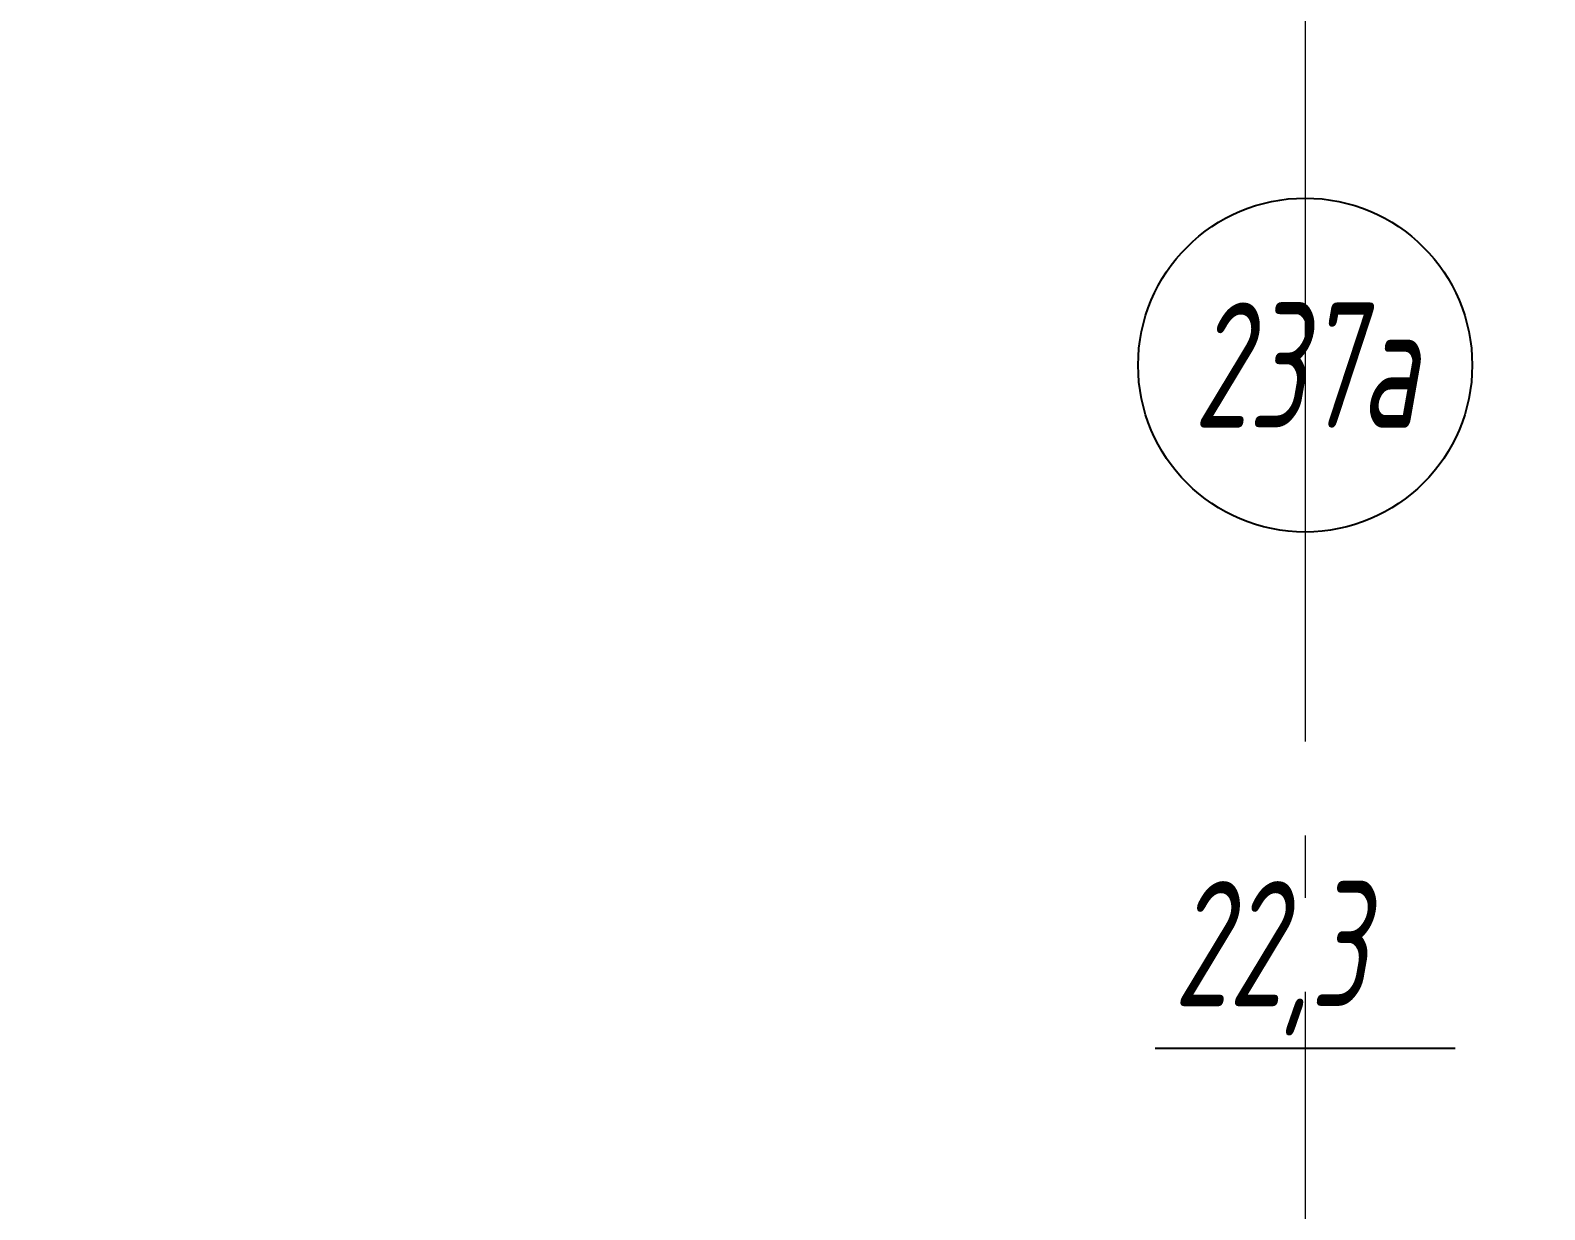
# Model space of a CAD drawing. Header units: millimetres. Extents: x -85420 to 1195317, y -69347 to 470418.
# Drawn here: x 448911 to 451329, y 55211 to 57095 of the extents above; entities that cross this region are included whole.
import ezdxf
from ezdxf import colors
from ezdxf.entities.mleader import LeaderData, LeaderLine
from ezdxf.enums import TextEntityAlignment as Align
from ezdxf.math import Vec2, Vec3

# ---------------------------------------------------------------- set-up
doc = ezdxf.new("R2010")
doc.units = ezdxf.units.MM
for name, pattern in [('GOST2.303 6', [12, 8, -1.5, 1, -1.5]), ('ГОСТ 2.303 4', [7, 5, -2, 0]), ('ГОСТ 2.303 5', [24, 20, -1.5, 1, -1.5]), ('осевая', [50.8, 31.75, -6.35, 6.35, -6.35])]:
    doc.linetypes.add(name, pattern=pattern)
doc.layers.add('+АР_Осевые линии', color=252, linetype='GOST2.303 6', lineweight=9)
doc.layers.add('ЭКСПЛИКАЦИЯ', color=7, linetype='Continuous', lineweight=5)
doc.layers.add('ОСИ', color=7, linetype='осевая', lineweight=13, true_color=0x999999)
doc.layers.add('ПБ_граница', color=7, linetype='ГОСТ 2.303 4', lineweight=40, true_color=0xdb0000)
doc.styles.add('ГОСТ 2.304', font='CS_Gost2304.shx', dxfattribs={"oblique": 10})

# ---------------------------------------------------------------- blocks, each defined once
blk = doc.blocks.new('_DotSmall')
at = {"color": 0, "linetype": 'ByBlock', "const_width": 0.5}
blk.add_lwpolyline([(-0.0625, 0, 1), (0.0625, 0, 1)], format="xyb", close=True, dxfattribs=at)
blk = doc.blocks.new('A$C314F1C93')
at = {"layer": '+АР_Осевые линии', "linetype": 'ГОСТ 2.303 5', "lineweight": 0, "ltscale": 100}
blk.add_line((20540, 64233), (20540, -9232.6), dxfattribs=at)

msp = doc.modelspace()

# ---------------------------------------------------------------- block references
at = {"layer": 'ОСИ', "ltscale": 40}
msp.add_blockref('A$C314F1C93', (430406.4, 15326.4, 0), dxfattribs=at)

# ---------------------------------------------------------------- next in the draw order: linework, layer by layer
at = {"layer": 'ЭКСПЛИКАЦИЯ', "linetype": 'Continuous', "lineweight": 25, "ltscale": 100}
msp.add_line((450706.7, 55469.6), (451186, 55469.6), dxfattribs=at)
msp.add_circle((450946.4, 56560.6), 266.7, dxfattribs=at)

# ---------------------------------------------------------------- next in the draw order: texts
at = {"layer": 'ЭКСПЛИКАЦИЯ', "linetype": 'Continuous', "lineweight": 25, "ltscale": 100, "style": 'ГОСТ 2.304', "oblique": 10, "width": 0.791063}
msp.add_text('237а', height=200, dxfattribs=at).set_placement((450946.4, 56560.6), align=Align.MIDDLE_CENTER)
msp.add_text('22,3', height=200, dxfattribs=at).set_placement((450736.7, 55736.3), align=Align.TOP_LEFT)

# ---------------------------------------------------------------- next in the draw order: leaders
at = {"layer": 'ПБ_граница', "linetype": 'ByBlock', "lineweight": 0, "ltscale": 70}
ml = msp.add_multileader_mtext('Standard', dxfattribs=at)
ml.set_content('Граница пожарной зоны ', color=256, style='ГОСТ 2.304')
ml.set_leader_properties(color=256, lineweight=-1)
ml.set_arrow_properties(name='DOTSMALL')
ml.build(insert=Vec2(0, 0))
ml.multileader.update_dxf_attribs({"text_left_attachment_type": 6, "text_right_attachment_type": 6, "dogleg_length": 173.1, "arrow_head_size": 250, "scale": 100})
ctx = ml.context
ctx.base_point, ctx.scale, ctx.char_height, ctx.arrow_head_size, ctx.landing_gap_size, ctx.plane_origin = Vec3(450273, 51533, 0), 100, 250, 250, 200, Vec3(406909.5, 65636.9, 0)
ctx.left_attachment, ctx.right_attachment = 6, 6
notes = []
notes.append((ctx, [(0, (1, 1, 0), (450099.9, 51533, 0), (1, 0), 173.1, [(3, [(448218.2, 55394.9, 0)], 0, [])])]))
ctx.mtext.insert, ctx.mtext.width, ctx.mtext.defined_height, ctx.mtext.line_spacing_factor, ctx.mtext.flow_direction = Vec3(450473, 51845.5, 0), 7160.099, 981, 0.768, 5
for ctx, leaders in notes:
    for number, flags, end, landing, length, lines in leaders:
        leader = LeaderData()
        leader.index, (leader.has_last_leader_line, leader.has_dogleg_vector, leader.attachment_direction) = number, flags
        leader.last_leader_point, leader.dogleg_vector, leader.dogleg_length = Vec3(end), Vec3(landing), length
        for number, points, colour, breaks in lines:
            line = LeaderLine()
            line.index, line.vertices, line.color, line.breaks = number, Vec3.list(points), colors.encode_raw_color(colour), breaks
            leader.lines.append(line)
        ctx.leaders.append(leader)

doc.saveas('drawing.dxf')
